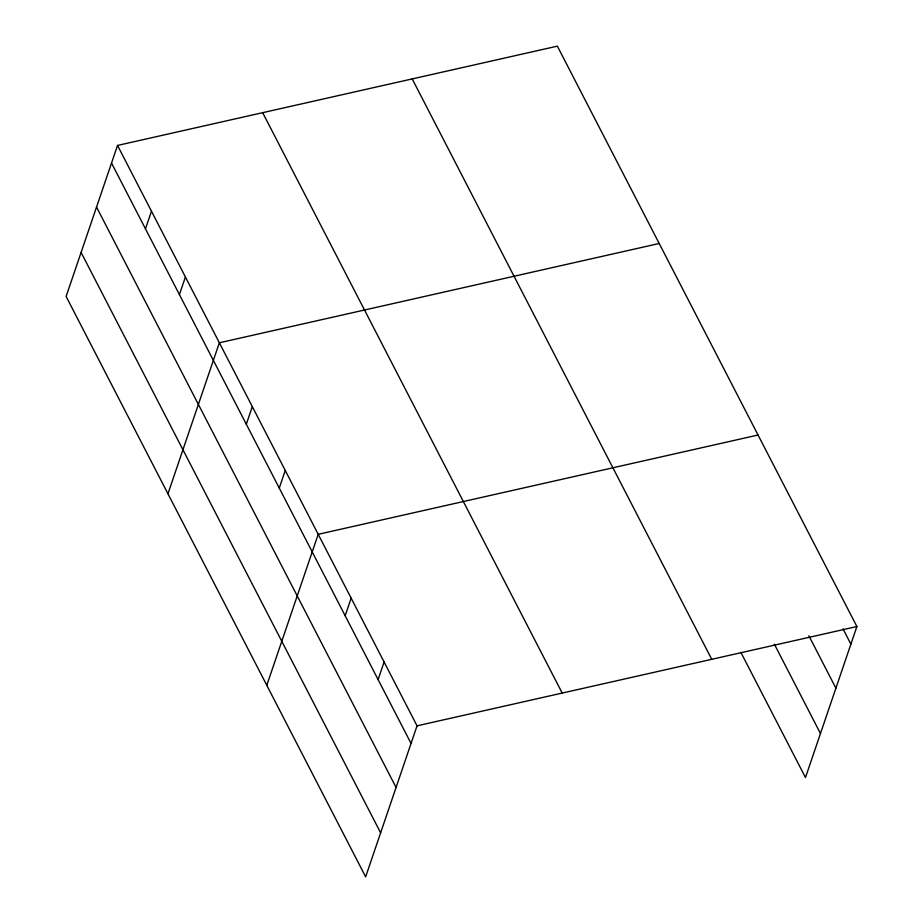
<?xml version="1.0" encoding="UTF-8"?>
<svg xmlns="http://www.w3.org/2000/svg" width="923" height="923" viewBox="0 0 923 923"><rect width="100%" height="100%" fill="white"/><g stroke="black" fill="none" stroke-linecap="round" stroke-linejoin="round"><path stroke-width="1.38" d="M117.521 145.442L66.11 296.456L365.646 876.85L417.046 725.836L117.521 145.442L557.354 46.15L856.89 626.544L805.479 777.558L740.904 652.423M145.476 228.835L151.464 211.217M179.42 294.61L185.408 277.004M167.951 493.793L219.362 342.779L659.195 243.487M246.314 424.234L252.314 406.628M279.265 488.071L285.253 470.465M266.793 685.316L318.204 534.313L758.048 435.021M345.156 615.756L351.155 598.15M378.107 679.605L384.106 661.999M417.046 725.836L856.89 626.544M842.987 628.828L850.891 644.15M808.894 635.82L835.903 688.177M774.339 644.15L820.466 733.531M412.212 78.917L711.737 659.31M262.663 112.675L562.199 693.069M111.521 163.048L411.058 743.453M96.534 207.075L396.071 787.469M81.097 252.429L380.634 832.823"/></g></svg>
